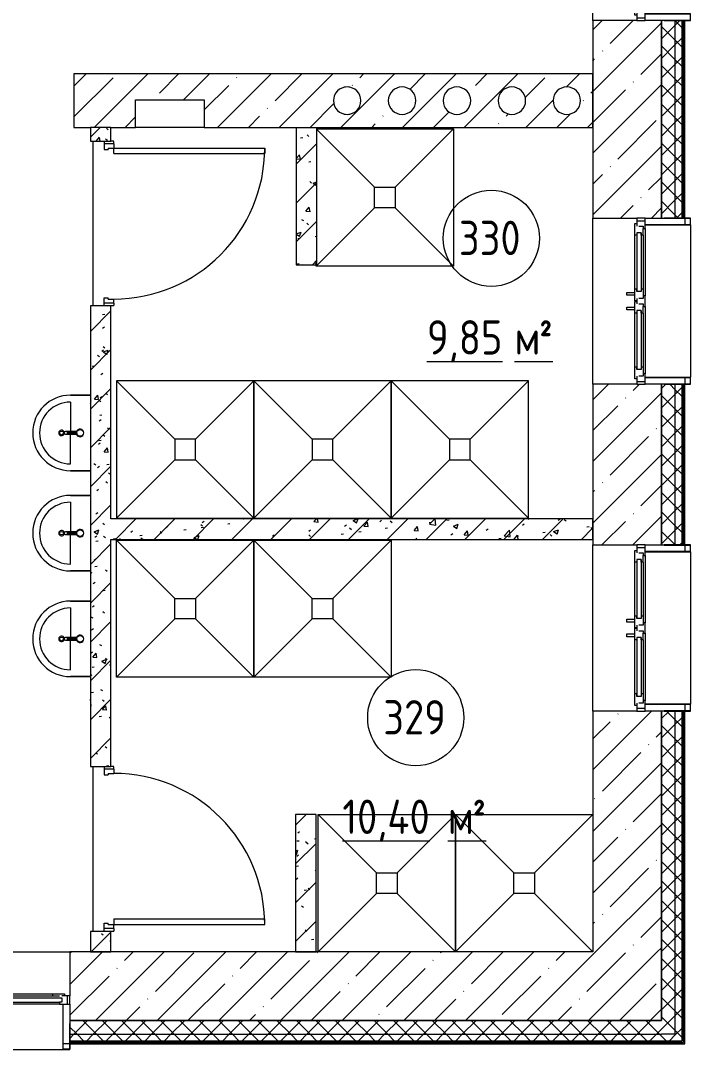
# Model space of a CAD drawing. Header units: millimetres. Extents: x -515342 to 330399, y -224905 to 507333.
# Drawn here: x -277798 to -272920, y 257760 to 265254 of the extents above; entities that cross this region are included whole.
import ezdxf

# ---------------------------------------------------------------- set-up
doc = ezdxf.new("R2010")
doc.units = ezdxf.units.MM
doc.linetypes.add('ASVP_Невидимые', pattern=[5, 3, -2])
doc.layers.get('0').update_dxf_attribs({"lineweight": 0})
for name, color, linetype, lineweight in [('_ Окна', 7, 'Continuous', 0), ('Витраж', 7, 'Continuous', 0), ('Двери', 7, 'Continuous', 0), ('Марки помещений', 7, 'Continuous', 0), ('Окна', 7, 'Continuous', 0), ('Перекрытие', 7, 'Continuous', 0), ('Сантехника', 7, 'Continuous', 0), ('Стены внутренние', 7, 'Continuous', 0), ('Стены наружные', 7, 'Continuous', 0), ('Стены несущие', 7, 'Continuous', 0), ('Стены отделка', 7, 'Continuous', 0), ('Стены перегородки', 7, 'Continuous', 0), ('Стены штриховка', 7, 'Continuous', 0)]:
    doc.layers.add(name, color=color, linetype=linetype, lineweight=lineweight)
doc.styles.add('GOST Common_1', font='', dxfattribs={"width": 0.9, "height": 250})
doc.styles.add('GOST Common_2', font='', dxfattribs={"width": 0.9, "height": 250})
doc.styles.get('GOST Common_1').set_extended_font_data('GOST Common')
doc.styles.get('GOST Common_2').set_extended_font_data('GOST Common')
pattern_1 = [(45, (0, 0), (-224.5064, 224.5064), []), (45, (224.5, 0), (-224.5064, 224.5064), [396.875, -79.375, 3.353, -76.022])]
pattern_2 = [(45, (0, 0), (-70.71068, 70.71068), []), (135, (0, 0), (-70.71068, -70.71068), [])]
pattern_3 = [(45, (-375064.64, 258270.41), (-141.42136, 141.42136), [])]
pattern_4 = [(50, (-375064.64, 258270.4), (364.3679, -31.8783), [38.1, -419.1]), (355, (-375064.64, 258270.4), (-70.4859, 382.1133), [30.48, -335.28]), (100.451, (-375034.27, 258267.76), (293.885, 350.2334), [32.38, -356.18]), (46.184, (-375064.64, 258372), (542.1585, -84.0858), [57.15, -628.65]), (96.636, (-375019.46, 258365), (474.805, 494.8554), [48.57, -534.27]), (351.184, (-375064.64, 258372), (474.8102, 494.85), [45.72, -502.92]), (21, (-375013.84, 258346.6), (303.2285, -204.5305), [38.1, -419.1]), (326, (-375013.84, 258346.6), (123.6039, 368.376), [30.48, -335.28]), (71.451, (-374988.57, 258329.57), (426.8341, 163.8427), [32.38, -356.18]), (37.5, (-375064.64, 258270.41), (6.17665, 169.11015), [16.764, -314.452, 16.764, -323.596, -336.55]), (37.5, (-375064.64, 258270.41), (6.17665, 169.11015), [-671.576, 16.764, -319.786]), (7.5, (-375064.64, 258270.41), (133.63888, 200.3615), [16.764, -177.292, 16.764, -306.832, -128.27]), (7.5, (-375064.64, 258270.41), (133.63888, 200.3615), [-517.652, 16.764, -111.506]), (327.5, (-375177.92, 258270.41), (271.18182, -11.45836), [16.764, -110.236, 16.764, -379.476, -525.78]), (327.5, (-375177.92, 258270.41), (271.18182, -11.45836), [-523.24, 16.764, -509.016]), (317.5, (-375228.72, 258270.41), (296.2585, 50.85285), [16.764, -148.336, 16.764, -246.38, -373.38]), (317.5, (-375228.72, 258270.41), (296.2585, 50.85285), [-428.244, 16.764, -356.616])]

# ---------------------------------------------------------------- blocks, each defined once
blk = doc.blocks.new('Окно_ПВХ_2Створки_1Фрамуга-верх - АР_Окно_ОП_1820_h_х11700_2ст1фр-в-9696407-О_АР_П_3__6_750_План 3 этажа')
at = {"layer": '_ Окна'}
for p, q in [((-529, 130), (-605, 130)), ((-605, 130), (-605, 70)), ((-585, 70), (-585, 130)), ((-547, 84), (-547, 116)), ((-547, 116), (-529, 116)), ((-529, 116), (-529, 130)), ((-480, 116), (-529, 116)), ((-498, 102), (-498, 70)), ((-480, 102), (-498, 102)), ((-498, 102), (-69, 102)), ((-480, 116), (-480, 102)), ((-87, 116), (-87, 102)), ((-87, 116), (-38, 116)), ((-87, 102), (-69, 102)), ((-69, 102), (-69, 70)), ((38, 130), (-38, 130)), ((-38, 130), (-38, 116)), ((-38, 116), (-20, 116)), ((-20, 116), (-20, 84)), ((20, 84), (20, 116)), ((20, 116), (38, 116)), ((38, 116), (38, 130)), ((87, 116), (38, 116)), ((69, 102), (69, 70)), ((87, 102), (69, 102)), ((69, 102), (498, 102)), ((87, 116), (87, 102)), ((480, 116), (480, 102)), ((480, 116), (529, 116)), ((480, 102), (498, 102)), ((498, 102), (498, 70)), ((529, 130), (529, 116)), ((605, 130), (529, 130)), ((529, 116), (547, 116)), ((547, 116), (547, 84)), ((585, 70), (585, 130)), ((605, 70), (605, 130)), ((-605, 70), (-547, 70)), ((-565, 56), (-565, 70)), ((-480, 56), (-565, 56)), ((-498, 70), (-480, 70)), ((-498, 70), (-69, 70)), ((-480, 70), (-480, 56)), ((-87, 70), (-87, 56)), ((-69, 70), (-87, 70)), ((-2, 56), (-87, 56)), ((-20, 70), (20, 70)), ((-2, 70), (-2, 56)), ((2, 56), (2, 70)), ((87, 56), (2, 56)), ((69, 70), (87, 70)), ((69, 70), (498, 70)), ((87, 70), (87, 56)), ((480, 70), (480, 56)), ((498, 70), (480, 70)), ((565, 56), (480, 56)), ((547, 70), (605, 70)), ((565, 70), (565, 56))]:
    blk.add_line(p, q, dxfattribs=at)
at = {"layer": 'Окна'}
for p, q in [((-529, 130), (-38, 130)), ((-480, 116), (-87, 116)), ((38, 130), (529, 130)), ((87, 116), (480, 116)), ((-87, 56), (-480, 56)), ((-63.5, -4), (-63.5, 56)), ((-43.5, 56), (-43.5, -4)), ((43.5, -4), (43.5, 56)), ((63.5, 56), (63.5, -4)), ((480, 56), (87, 56)), ((-43.5, -4), (-63.5, -4)), ((63.5, -4), (43.5, -4))]:
    blk.add_line(p, q, dxfattribs=at)
blk = doc.blocks.new('Окно_ПВХ_3Створки_1Фрамуга-верх - АР_Окно_ОП_1820_h_х1570_3ст2фр-в-9695280-О_АР_П_3__6_750_План 3 этажа')
at = {"layer": '_ Окна'}
for p, q in [((-729, 130), (-805, 130)), ((-805, 130), (-805, 70)), ((-785, 70), (-785, 130)), ((-747, 84), (-747, 116)), ((-747, 116), (-729, 116)), ((-305.9, 84), (-747, 84)), ((-729, 116), (-729, 130)), ((-323, 116), (-729, 116)), ((-247, 130), (-323, 130)), ((-323, 130), (-323, 116)), ((-323, 116), (-305, 116)), ((-305, 116), (-305, 84)), ((-265, 84), (-265, 116)), ((-265, 116), (-247, 116)), ((265, 84), (-265, 84)), ((-247, 116), (-247, 130)), ((247, 116), (-247, 116)), ((323, 130), (247, 130)), ((247, 130), (247, 116)), ((247, 116), (265, 116)), ((265, 116), (265, 84)), ((305, 84), (305, 116)), ((305, 116), (323, 116)), ((747, 84), (305, 84)), ((323, 116), (323, 130)), ((729, 116), (323, 116)), ((729, 130), (729, 116)), ((805, 130), (729, 130)), ((729, 116), (747, 116)), ((747, 116), (747, 84)), ((785, 70), (785, 130)), ((805, 70), (805, 130)), ((-805, 70), (-747, 70)), ((-765, 56), (-765, 70)), ((-680, 56), (-765, 56)), ((-680, 70), (-680, 56)), ((-372, 70), (-372, 56)), ((-287, 56), (-372, 56)), ((-305, 70), (-265, 70)), ((-287, 70), (-287, 56)), ((265, 70), (305, 70)), ((287, 56), (287, 70)), ((372, 56), (287, 56)), ((372, 70), (372, 56)), ((680, 70), (680, 56)), ((765, 56), (680, 56)), ((747, 70), (805, 70)), ((765, 70), (765, 56))]:
    blk.add_line(p, q, dxfattribs=at)
at = {"layer": 'Окна'}
for p, q in [((-729, 130), (-323, 130)), ((-247, 130), (247, 130)), ((323, 130), (729, 130)), ((-305.9, 70), (-729, 70)), ((-372, 56), (-680, 56)), ((-348.5, -4), (-348.5, 56)), ((-328.5, 56), (-328.5, -4)), ((265, 70), (-265, 70)), ((729, 70), (305, 70)), ((328.5, -4), (328.5, 56)), ((348.5, 56), (348.5, -4)), ((680, 56), (372, 56)), ((-328.5, -4), (-348.5, -4)), ((348.5, -4), (328.5, -4))]:
    blk.add_line(p, q, dxfattribs=at)
blk = doc.blocks.new('Окно_ПВХ_3Створки_1Фрамуга-верх - АР_Окно_ОП_1820_h_х1570_3ст2фр-в-V3-О_АР_П_3__6_750_План 3 этажа')
at = {"layer": '_ Окна'}
for p, q in [((-729, 130), (-805, 130)), ((-805, 130), (-805, 70)), ((-785, 70), (-785, 130)), ((-747, 84), (-747, 116)), ((-747, 116), (-729, 116)), ((-305, 84), (-747, 84)), ((-729, 116), (-729, 130)), ((-323, 116), (-729, 116)), ((-247, 130), (-323, 130)), ((-323, 130), (-323, 116)), ((-323, 116), (-305, 116)), ((-305, 116), (-305, 84)), ((-265, 84), (-265, 116)), ((-265, 116), (-247, 116)), ((265, 84), (-265, 84)), ((-247, 116), (-247, 130)), ((247, 116), (-247, 116)), ((323, 130), (247, 130)), ((247, 130), (247, 116)), ((247, 116), (265, 116)), ((265, 116), (265, 84)), ((305, 84), (305, 116)), ((305, 116), (323, 116)), ((747, 84), (305, 84)), ((323, 116), (323, 130)), ((729, 116), (323, 116)), ((729, 130), (729, 116)), ((805, 130), (729, 130)), ((729, 116), (747, 116)), ((747, 116), (747, 84)), ((785, 70), (785, 130)), ((805, 70), (805, 130)), ((-805, 70), (-747, 70)), ((-765, 56), (-765, 70)), ((-680, 56), (-765, 56)), ((-680, 70), (-680, 56)), ((-372, 70), (-372, 56)), ((-287, 56), (-372, 56)), ((-305, 70), (-265, 70)), ((-287, 70), (-287, 56)), ((265, 70), (305, 70)), ((287, 56), (287, 70)), ((372, 56), (287, 56)), ((372, 70), (372, 56)), ((680, 70), (680, 56)), ((765, 56), (680, 56)), ((747, 70), (805, 70)), ((765, 70), (765, 56))]:
    blk.add_line(p, q, dxfattribs=at)
at = {"layer": 'Окна'}
for p, q in [((-729, 130), (-323, 130)), ((-247, 130), (247, 130)), ((323, 130), (729, 130)), ((-305, 70), (-729, 70)), ((-372, 56), (-680, 56)), ((-348.5, -4), (-348.5, 56)), ((-328.5, 56), (-328.5, -4)), ((265, 70), (-265, 70)), ((729, 70), (305, 70)), ((328.5, -4), (328.5, 56)), ((348.5, 56), (348.5, -4)), ((680, 56), (372, 56)), ((-328.5, -4), (-348.5, -4)), ((348.5, -4), (328.5, -4))]:
    blk.add_line(p, q, dxfattribs=at)
blk = doc.blocks.new('Прямоугольный импост - АР_Откос_Металлический_50х330 Белый Левый-9898756-О_АР_П_3__6_750_План 3 этажа')
at = {"layer": 'Витраж'}
blk.add_line((30162.6, 2265), (31672.6, 2265), dxfattribs=at)
blk = doc.blocks.new('Прямоугольный импост - АР_Откос_Металлический_50х330 Белый Левый-V11-О_АР_П_3__6_750_План 3 этажа')
at = {"layer": 'Витраж', "lineweight": 18}
for p, q in [((-50, 290), (-50, -40)), ((-49, -39), (-49, 290)), ((0, 150), (-1, 150)), ((-1, 150), (-1, -39)), ((0, -40), (0, 150)), ((-50, -40), (0, -40)), ((-1, -39), (-49, -39))]:
    blk.add_line(p, q, dxfattribs=at)
blk = doc.blocks.new('Прямоугольный импост - АР_Откос_Металлический_50х330 Белый Левый-9898759-О_АР_П_3__6_750_План 3 этажа')
at = {"layer": 'Витраж'}
blk.add_line((-515, 4442.4), (-515, 5552.4), dxfattribs=at)
blk = doc.blocks.new('Прямоугольный импост - АР_Откос_Металлический_50х330 Белый Правый-V23-О_АР_П_3__6_750_План 3 этажа')
at = {"layer": 'Витраж', "lineweight": 18}
for p, q in [((-50, -290), (-50, 40)), ((-50, 40), (0, 40)), ((-1, 39), (-49, 39)), ((-49, 39), (-49, -290)), ((-1, -150), (-1, 39)), ((0, 40), (0, -150)), ((0, -150), (-1, -150))]:
    blk.add_line(p, q, dxfattribs=at)
blk = doc.blocks.new('Прямоугольный импост - АР_Откос_Металлический_50х330 Белый Левый-V24-О_АР_П_3__6_750_План 3 этажа')
at = {"layer": 'Витраж', "lineweight": 18}
for p, q in [((0, 40), (-50, 40)), ((-50, 40), (-50, -290)), ((-49, -290), (-49, 39)), ((-49, 39), (-1, 39)), ((-1, 39), (-1, -150)), ((0, -150), (0, 40)), ((-1, -150), (0, -150))]:
    blk.add_line(p, q, dxfattribs=at)
blk = doc.blocks.new('Прямоугольный импост - АР_Откос_Металлический_50х330 Коричневый Левый-9899776-О_АР_П_3__6_750_План 3 этажа')
at = {"layer": 'Витраж'}
blk.add_line((-515, 2004.9), (-515, 3114.9), dxfattribs=at)
blk = doc.blocks.new('Прямоугольный импост - АР_Откос_Металлический_50х330 Коричневый Правый-9899919-О_АР_П_3__6_750_План 3 этажа')
at = {"layer": 'Витраж', "lineweight": 18}
for p, q in [((-50, -290), (-50, 40)), ((-50, 40), (0, 40)), ((-1, 39), (-49, 39)), ((-49, 39), (-49, -290)), ((-1, -150), (-1, 39)), ((0, 40), (0, -150)), ((0, -150), (-1, -150))]:
    blk.add_line(p, q, dxfattribs=at)
blk = doc.blocks.new('Прямоугольный импост - АР_Откос_Металлический_50х330 Коричневый Левый-9899773-О_АР_П_3__6_750_План 3 этажа')
at = {"layer": 'Витраж', "lineweight": 18}
for p, q in [((0, 40), (-50, 40)), ((-50, 40), (-50, -290)), ((-49, -290), (-49, 39)), ((-49, 39), (-1, 39)), ((-1, 39), (-1, -150)), ((0, -150), (0, 40)), ((-1, -150), (0, -150))]:
    blk.add_line(p, q, dxfattribs=at)
blk = doc.blocks.new('СД_Люблино_Фасады_rvt-1-О_АР_П_3__6_750_План 3 этажа')
at = {"layer": 'Стены внутренние'}
h = blk.add_hatch(dxfattribs=at)
h.set_pattern_fill('FP_1', color=256, style=0, pattern_type=2)
h.set_pattern_definition(pattern_1)
h.paths.add_polyline_path([(101935, 200), (101935, 1954.4), (101435, 1954.4), (101435, 200)])
h.paths.add_polyline_path([(101769, 3164.4), (101935, 3164.4), (101935, 4334.9), (101435, 4334.9), (101435, 3164.4), (101755.9, 3164.4)])
h.paths.add_polyline_path([(101935, 5544.9), (101935, 6982.9), (101435, 6982.9), (101435, 5544.9), (101815, 5544.9)])
h.paths.add_polyline_path([(101755, 8592.9), (101935, 8592.9), (101935, 10030.8), (101435, 10030.8), (101435, 8592.9), (101724.8, 8592.9)])
h.paths.add_polyline_path([(101935, 11240.8), (101935, 12429.9), (101435, 12429.9), (101435, 11240.8), (101815, 11240.8)])
h.paths.add_polyline_path([(101755, 13639.9), (101935, 13639.9), (101935, 15405), (101435, 15405), (101435, 13639.9), (101724.8, 13639.9)])
h = blk.add_hatch(dxfattribs=at)
h.set_pattern_fill('FP_1', color=256, style=0, pattern_type=2)
h.set_pattern_definition(pattern_1)
h.paths.add_polyline_path([(101935, -300), (101935, 200), (97625.8, 200), (97625.8, -300), (99681.2, -300)])
h.paths.add_polyline_path([(95594, -300), (96015.8, -300), (96015.8, 200), (94822.5, 200), (94822.5, -300), (95083.1, -300)])
h.paths.add_polyline_path([(93212.5, -300), (93212.5, 200), (92023.2, 200), (92023.2, -300), (93039.5, -300)])
h.paths.add_polyline_path([(90413.2, -300), (90413.2, 200), (88050, 200), (88050, -300), (89974.1, -300)])
h.paths.add_polyline_path([(86397.8, -300), (86440, -300), (86440, 200), (85825, 200), (85825, -300)])
at = {"layer": 'Стены наружные'}
h = blk.add_hatch(dxfattribs=at)
h.set_pattern_fill('FP_5', color=256, style=0, pattern_type=2)
h.set_pattern_definition(pattern_2)
h.paths.add_polyline_path([(102035, -450), (102085, -450), (102085, 1954.4), (102035, 1954.4), (102035, -400)])
h.paths.add_polyline_path([(102035, 3164.4), (102085, 3164.4), (102085, 4334.9), (102035, 4334.9), (102035, 3376.9)])
h.paths.add_polyline_path([(102085, 5544.9), (102085, 6982.9), (102035, 6982.9), (102035, 5544.9)])
h.paths.add_polyline_path([(102035, 8592.9), (102085, 8592.9), (102085, 10030.8), (102035, 10030.8), (102035, 8752.3)])
h.paths.add_polyline_path([(102035, 11240.8), (102085, 11240.8), (102085, 12429.9), (102035, 12429.9), (102035, 11260.8)])
h.paths.add_polyline_path([(102035, 13639.9), (102085, 13639.9), (102085, 16005), (102035, 16005), (102035, 13769.3)])
h = blk.add_hatch(dxfattribs=at)
h.set_pattern_fill('FP_5', color=256, style=0, pattern_type=2)
h.set_pattern_definition(pattern_2)
h.paths.add_polyline_path([(101935, -400), (102035, -400), (102035, 1954.4), (101935, 1954.4), (101935, -300)])
h.paths.add_polyline_path([(101980.2, 3164.4), (102035, 3164.4), (102035, 4334.9), (101935, 4334.9), (101935, 3164.4)])
h.paths.add_polyline_path([(101935, 5544.9), (102035, 5544.9), (102035, 6982.9), (101935, 6982.9), (101935, 5885.4)])
h.paths.add_polyline_path([(102035, 8592.9), (102035, 10030.8), (101935, 10030.8), (101935, 8592.9), (101980.2, 8592.9)])
h.paths.add_polyline_path([(102035, 11240.8), (102035, 12429.9), (101935, 12429.9), (101935, 11240.8), (101980.2, 11240.8)])
h.paths.add_polyline_path([(102035, 13639.9), (102035, 15905), (101935, 15905), (101935, 13639.9), (101980.2, 13639.9)])
h = blk.add_hatch(dxfattribs=at)
h.set_pattern_fill('FP_5', color=256, style=0, pattern_type=2)
h.set_pattern_definition(pattern_2)
h.paths.add_polyline_path([(101935, -400), (101935, -300), (97625.8, -300), (97625.8, -400), (99681.2, -400)])
h.paths.add_polyline_path([(96015.8, -400), (96015.8, -300), (94822.5, -300), (94822.5, -400), (95594, -400)])
h.paths.add_polyline_path([(93039.5, -400), (93212.5, -400), (93212.5, -300), (92023.2, -300), (92023.2, -400), (92528.6, -400)])
h.paths.add_polyline_path([(90413.2, -400), (90413.2, -300), (88050, -300), (88050, -400), (89974.1, -400)])
h.paths.add_polyline_path([(86440, -400), (86440, -300), (85225, -300), (85225, -400), (86397.8, -400)])
h = blk.add_hatch(dxfattribs=at)
h.set_pattern_fill('FP_5', color=256, style=0, pattern_type=2)
h.set_pattern_definition(pattern_2)
h.paths.add_polyline_path([(102035, -450), (102035, -400), (97625.8, -400), (97625.8, -450), (101935, -450)])
h.paths.add_polyline_path([(96015.8, -450), (96015.8, -400), (94822.5, -400), (94822.5, -450), (95594, -450)])
h.paths.add_polyline_path([(93039.5, -450), (93212.5, -450), (93212.5, -400), (92023.2, -400), (92023.2, -450), (92528.6, -450)])
h.paths.add_polyline_path([(90413.2, -450), (90413.2, -400), (88050, -400), (88050, -450), (89974.1, -450)])
h.paths.add_polyline_path([(86440, -450), (86440, -400), (85175, -400), (85175, -450), (86397.8, -450)])
at = {"layer": 'Стены внутренние'}
for p, q in [((101435, 6982.9), (101435, 8592.9)), ((101435, 4334.9), (101435, 5544.9)), ((102105, 5544.1), (102105, 5495.8)), ((102105, 4384.1), (102105, 4335.7)), ((101435, 1954.4), (101435, 3164.4)), ((102105, 3163.6), (102105, 3115.3)), ((102105, 2003.5), (102105, 1955.2)), ((96015.8, 200), (97625.8, 200)), ((97625, -470), (97576.6, -470))]:
    blk.add_line(p, q, dxfattribs=at)
at = {"layer": 'Стены несущие'}
for p, q in [((101435, 6982.9), (101435, 5544.9)), ((101755, 6982.9), (101435, 6982.9)), ((101935, 6982.9), (101815, 6982.9)), ((101935, 5544.9), (101935, 6982.9)), ((101935, 6982.9), (101935, 5544.9)), ((101435, 5544.9), (101755, 5544.9)), ((101815, 5544.9), (101935, 5544.9)), ((101435, 4334.9), (101435, 3164.4)), ((101755, 4334.9), (101435, 4334.9)), ((101935, 4334.9), (101815, 4334.9)), ((101935, 3164.4), (101935, 4334.9)), ((101935, 4334.9), (101935, 3164.4)), ((101435, 3164.4), (101755, 3164.4)), ((101815, 3164.4), (101935, 3164.4)), ((101435, 1954.4), (101435, 200)), ((101755, 1954.4), (101435, 1954.4)), ((101935, 1954.4), (101815, 1954.4)), ((101935, 200), (101935, 1954.4)), ((101935, 1954.4), (101935, 200)), ((101435, 200), (97625.8, 200)), ((97625.8, 200), (97625.8, -120)), ((101935, -300), (101935, 200)), ((97625.8, -180), (97625.8, -300)), ((97625.8, -300), (101935, -300)), ((101935, -300), (97625.8, -300))]:
    blk.add_line(p, q, dxfattribs=at)
at = {"layer": 'Стены отделка', "lineweight": 9}
for p, q in [((102035, 6982.9), (101935, 6982.9)), ((102085, 6982.9), (102035, 6982.9)), ((102095, 6982.9), (102085, 6982.9)), ((102105, 6982.9), (102095, 6982.9)), ((102105, 5544.9), (102105, 6982.9)), ((101935, 5544.9), (102035, 5544.9)), ((102035, 5544.9), (102085, 5544.9)), ((102085, 5544.9), (102095, 5544.9)), ((102095, 5544.9), (102105, 5544.9)), ((102035, 4334.9), (101935, 4334.9)), ((102085, 4334.9), (102035, 4334.9)), ((102095, 4334.9), (102085, 4334.9)), ((102105, 4334.9), (102095, 4334.9)), ((102105, 3164.4), (102105, 4334.9)), ((101935, 3164.4), (102035, 3164.4)), ((102035, 3164.4), (102085, 3164.4)), ((102085, 3164.4), (102095, 3164.4)), ((102095, 3164.4), (102105, 3164.4)), ((102035, 1954.4), (101935, 1954.4)), ((102085, 1954.4), (102035, 1954.4)), ((102095, 1954.4), (102085, 1954.4)), ((102105, 1954.4), (102095, 1954.4)), ((102105, -450), (102105, 1954.4)), ((101935, 200), (101935, -300)), ((97625.8, -300), (97625.8, -400)), ((97625.8, -400), (97625.8, -450)), ((97625.8, -450), (97625.8, -460)), ((97625.8, -460), (97625.8, -470)), ((97625.8, -470), (102105, -470)), ((101935, -450), (102035, -450)), ((102085, -450), (101935, -450)), ((102035, -450), (102085, -450)), ((102105, -460), (102105, -450)), ((102105, -470), (102105, -460))]:
    blk.add_line(p, q, dxfattribs=at)
at = {"layer": 'Стены штриховка'}
for p, q in [((102035, 5544.9), (102035, 6982.9)), ((102085, 5544.9), (102085, 6982.9)), ((102085, 6982.9), (102085, 5544.9)), ((102095, 5544.9), (102095, 6982.9)), ((102035, 3164.4), (102035, 4334.9)), ((102085, 3164.4), (102085, 4334.9)), ((102085, 4334.9), (102085, 3164.4)), ((102095, 3164.4), (102095, 4334.9)), ((102035, -400), (102035, 1954.4)), ((102085, -450), (102085, 1954.4)), ((102085, 1954.4), (102085, -450)), ((102095, -450), (102095, 1954.4)), ((97625.8, -400), (101935, -400)), ((102035, -400), (101935, -400)), ((97625.8, -450), (101935, -450)), ((101935, -450), (97625.8, -450)), ((97625.8, -460), (102095, -460)), ((101935, -450), (102035, -450)), ((102095, -450), (102095, -460))]:
    blk.add_line(p, q, dxfattribs=at)
at = {"layer": 'Витраж', "lineweight": 9}
for name, p, rotation in [('Прямоугольный импост - АР_Откос_Металлический_50х330 Белый Левый-V24-О_АР_П_3__6_750_План 3 этажа', (102105, 6982.9), 270.0000000000001), ('Прямоугольный импост - АР_Откос_Металлический_50х330 Белый Левый-9898759-О_АР_П_3__6_750_План 3 этажа', (101630, 9937.4), 180), ('Прямоугольный импост - АР_Откос_Металлический_50х330 Белый Левый-V24-О_АР_П_3__6_750_План 3 этажа', (102105, 4334.9), 270.0000000000001), ('Прямоугольный импост - АР_Откос_Металлический_50х330 Коричневый Левый-9899776-О_АР_П_3__6_750_План 3 этажа', (101630, 5119.3), 180), ('Прямоугольный импост - АР_Откос_Металлический_50х330 Коричневый Левый-9899773-О_АР_П_3__6_750_План 3 этажа', (102105, 1954.4), 270.0000000000001)]:
    blk.add_blockref(name, p, dxfattribs=dict(at, rotation=rotation))
at = {"layer": 'Витраж', "lineweight": 9, "extrusion": (0, 0, -1), "rotation": 89.9999999999999}
for name, p in [('Прямоугольный импост - АР_Откос_Металлический_50х330 Белый Правый-V23-О_АР_П_3__6_750_План 3 этажа', (-102105, 5544.9)), ('Прямоугольный импост - АР_Откос_Металлический_50х330 Коричневый Правый-9899919-О_АР_П_3__6_750_План 3 этажа', (-102105, 3164.4))]:
    blk.add_blockref(name, p, dxfattribs=at)
at = {"layer": 'Витраж', "lineweight": 9}
for name, p in [('Прямоугольный импост - АР_Откос_Металлический_50х330 Белый Левый-V11-О_АР_П_3__6_750_План 3 этажа', (97625.8, -470)), ('Прямоугольный импост - АР_Откос_Металлический_50х330 Белый Левый-9898756-О_АР_П_3__6_750_План 3 этажа', (65903.2, -2775))]:
    blk.add_blockref(name, p, dxfattribs=at)
at = {"layer": 'Окна', "lineweight": 9}
for name, p, rotation in [('Окно_ПВХ_3Створки_1Фрамуга-верх - АР_Окно_ОП_1820_h_х1570_3ст2фр-в-V3-О_АР_П_3__6_750_План 3 этажа', (101685, 7787.9), 269.9999999999997), ('Окно_ПВХ_2Створки_1Фрамуга-верх - АР_Окно_ОП_1820_h_х11700_2ст1фр-в-9696407-О_АР_П_3__6_750_План 3 этажа', (101685, 4939.9), 269.9999999999997), ('Окно_ПВХ_2Створки_1Фрамуга-верх - АР_Окно_ОП_1820_h_х11700_2ст1фр-в-9696407-О_АР_П_3__6_750_План 3 этажа', (101685, 2559.4), 269.9999999999997), ('Окно_ПВХ_3Створки_1Фрамуга-верх - АР_Окно_ОП_1820_h_х1570_3ст2фр-в-9695280-О_АР_П_3__6_750_План 3 этажа', (96820.8, -50), 180)]:
    blk.add_blockref(name, p, dxfattribs=dict(at, rotation=rotation))
blk = doc.blocks.new('Трап - АР_Сантехнические приборы_Трап_1000х1000-9129556-О_АР_П_3__6_750_План 3 этажа')
at = {"layer": 'Сантехника'}
for p, q in [((-500, 500), (500, 500)), ((-75, 75), (-500, 500)), ((75, 75), (500, 500)), ((500, 500), (500, -500)), ((-75, 75), (75, 75)), ((-75, -75), (-75, 75)), ((75, 75), (75, -75)), ((-75, -75), (-500, -500)), ((75, -75), (-75, -75)), ((75, -75), (500, -500))]:
    blk.add_line(p, q, dxfattribs=at)
blk = doc.blocks.new('Дверь_Деревянная_1 полотно - АР_Дверь_Санузел_1100х2000h_полотно__Г_Л-10276767-О_АР_П_3__6_750_План 3 этажа')
at = {"layer": 'Двери', "linetype": 'ASVP_Невидимые', "lineweight": 18}
for p, q in [((-600, -25), (-580, -25)), ((600, -25), (580, -25)), ((-600, -95), (-600, -75)), ((-580, -95), (-600, -95)), ((580, -95), (600, -95)), ((600, -95), (600, -75))]:
    blk.add_line(p, q, dxfattribs=at)
at = {"layer": 'Двери', "lineweight": 18}
for p, q in [((-580, -25), (-540, -25)), ((-580, -95), (-580, -25)), ((-550, -55), (-550, -95)), ((-550, -55), (-540, -55)), ((-540, -25), (-540, -55)), ((540, -25), (540, -55)), ((580, -25), (540, -25)), ((550, -55), (540, -55)), ((550, -55), (550, -95)), ((580, -95), (580, -25)), ((-580, -95), (-550, -95)), ((510, -95), (550, -95)), ((510, -95), (510, -1195)), ((580, -95), (550, -95)), ((550, -95), (550, -1195)), ((550, -1195), (510, -1195))]:
    blk.add_line(p, q, dxfattribs=at)
blk.add_arc((550, -95), 1100, 180, 270, dxfattribs=at)
blk = doc.blocks.new('Трап - АР_Сантехнические приборы_Трап_1000х1000-V32-О_АР_П_3__6_750_План 3 этажа')
at = {"layer": 'Сантехника'}
for p, q in [((-500, 500), (500, 500)), ((-75, 75), (-500, 500)), ((75, 75), (500, 500)), ((500, 500), (500, -500)), ((-75, 75), (75, 75)), ((-75, -75), (-75, 75)), ((75, 75), (75, -75)), ((-75, -75), (-500, -500)), ((75, -75), (-75, -75)), ((75, -75), (500, -500)), ((500, -500), (-500, -500))]:
    blk.add_line(p, q, dxfattribs=at)
blk = doc.blocks.new('Дверь_Деревянная_1 полотно - АР_Дверь_Санузел_1100х2000h_полотно__Г_Пр-10276788-О_АР_П_3__6_750_План 3 этажа')
at = {"layer": 'Двери', "linetype": 'ASVP_Невидимые', "lineweight": 18}
for p, q in [((-600, -25), (-580, -25)), ((600, -25), (580, -25)), ((-600, -95), (-600, -75)), ((-580, -95), (-600, -95)), ((580, -95), (600, -95)), ((600, -95), (600, -75))]:
    blk.add_line(p, q, dxfattribs=at)
at = {"layer": 'Двери', "lineweight": 18}
for p, q in [((-580, -25), (-540, -25)), ((-580, -95), (-580, -25)), ((-550, -55), (-550, -95)), ((-550, -55), (-540, -55)), ((-540, -25), (-540, -55)), ((540, -25), (540, -55)), ((580, -25), (540, -25)), ((550, -55), (540, -55)), ((550, -55), (550, -95)), ((580, -95), (580, -25)), ((-580, -95), (-550, -95)), ((-550, -95), (-550, -1195)), ((-510, -95), (-550, -95)), ((-510, -95), (-510, -1195)), ((580, -95), (550, -95)), ((-550, -1195), (-510, -1195))]:
    blk.add_line(p, q, dxfattribs=at)
blk.add_arc((-550, -95), 1100, 270, 360, dxfattribs=at)
blk = doc.blocks.new('2D_Раковина - АР_Сантехнические приборы_Раковина 550х420-9145734-О_АР_П_3__6_750_План 3 этажа')
at = {"layer": 'Сантехника'}
for p, q in [((-384.1, -220), (-384.1, -75)), ((-384.1, -75), (-384.1, -220)), ((165.9, -75), (165.9, -220)), ((165.9, -220), (165.9, -75)), ((-334.1, -220), (-119.1, -220)), ((-119.1, -175.6), (-119.1, -256.9)), ((-115.1, -241), (-115.1, -174.6)), ((-103.1, -174.6), (-103.1, -241)), ((-99.1, -256.9), (-99.1, -175.6)), ((115.9, -220), (-99.1, -220)), ((-103.1, -241), (-115.1, -241))]:
    blk.add_line(p, q, dxfattribs=at)
for centre, radius in [((-109.1, -150), 24.5), ((-109.1, -285), 13.3)]:
    blk.add_circle(centre, radius, dxfattribs=at)
for centre, radius, start, end in [((-109.1, -150), 27.5, 282.60226, 257.39574), ((-109.1, -220), 275, 180, 0), ((-109.1, -220), 275, 180, 0), ((-109.1, -220), 225, 180, 360), ((-109.1, -150), 25.3, 256.2911, 283.70672), ((-109.1, -285), 20, 104.14377, 75.85623), ((-109.1, -256.9), 10, 180, 360)]:
    blk.add_arc(centre, radius, start, end, dxfattribs=at)
blk = doc.blocks.new('Трап - АР_Сантехнические приборы_Трап_1000х1000-V33-О_АР_П_3__6_750_План 3 этажа')
at = {"layer": 'Сантехника'}
for p, q in [((-500, -500), (-500, 500)), ((-500, 500), (500, 500)), ((-75, 75), (-500, 500)), ((75, 75), (500, 500)), ((500, 500), (500, -500)), ((-75, 75), (75, 75)), ((-75, -75), (-75, 75)), ((75, 75), (75, -75)), ((-75, -75), (-500, -500)), ((75, -75), (-75, -75)), ((75, -75), (500, -500)), ((500, -500), (-500, -500))]:
    blk.add_line(p, q, dxfattribs=at)
blk = doc.blocks.new('Трап - АР_Сантехнические приборы_Трап_1000х1000-V34-О_АР_П_3__6_750_План 3 этажа')
at = {"layer": 'Сантехника'}
for p, q in [((-500, -500), (-500, 500)), ((-500, 500), (-490, 500)), ((-75, 75), (-500, 500)), ((75, 75), (495, 495)), ((500, 495), (500, -500)), ((-75, 75), (75, 75)), ((-75, -75), (-75, 75)), ((75, 75), (75, -75)), ((-75, -75), (-500, -500)), ((75, -75), (-75, -75)), ((75, -75), (500, -500)), ((500, -500), (-500, -500))]:
    blk.add_line(p, q, dxfattribs=at)
blk = doc.blocks.new('Трап - АР_Сантехнические приборы_Трап_1000х1000-V27-О_АР_П_3__6_750_План 3 этажа')
at = {"layer": 'Сантехника'}
for p, q in [((500, 500), (-500, 500)), ((-500, 500), (-500, -500)), ((-75, 75), (-500, 500)), ((75, 75), (500, 500)), ((500, -500), (500, 500)), ((75, 75), (-75, 75)), ((-75, 75), (-75, -75)), ((75, -75), (75, 75)), ((-75, -75), (-500, -500)), ((-75, -75), (75, -75)), ((75, -75), (500, -500)), ((-500, -500), (500, -500))]:
    blk.add_line(p, q, dxfattribs=at)
blk = doc.blocks.new('ASVP_Марка_Помещение_ДваЗначения - Номер Площадь-685795-О_АР_П_3__6_750_План 3 этажа')
at = {"layer": 'Марки помещений'}
blk.add_circle((0, 0), 3.5, dxfattribs=at)

msp = doc.modelspace()

# ---------------------------------------------------------------- hatches: boundary and pattern name
at = {"layer": 'Стены внутренние'}
h = msp.add_hatch(dxfattribs=at)
h.set_pattern_fill('FP_1', color=256, style=0, pattern_type=2)
h.set_pattern_definition([(45, (-375064.64, 258270.4), (-224.5064, 224.5064), []), (45, (-374840.13, 258270.4), (-224.5064, 224.5064), [396.875, -79.375, 3.353, -76.022])])
h.paths.add_polyline_path([(-273850.7702, 264475.4137), (-273629.6354, 264475.4137), (-273629.6354, 264865.4137), (-277409.6354, 264865.4137), (-277409.6354, 264475.4137), (-276959.6354, 264475.4137), (-276959.6354, 264675.4137), (-276459.6354, 264675.4137), (-276459.6354, 264475.4137), (-274361.6686, 264475.4137)])
h.paths.add_polyline_path([(-273802.2706, 264571.933), (-273837.0002, 264571.933), (-273869.6354, 264583.8112), (-273896.2398, 264606.135), (-273913.6046, 264636.2117), (-273919.6354, 264670.4137), (-273913.6046, 264704.6158), (-273896.2398, 264734.6925), (-273869.6354, 264757.0163), (-273837.0002, 264768.8945), (-273802.2706, 264768.8945), (-273769.6354, 264757.0163), (-273743.0309, 264734.6925), (-273725.6661, 264704.6158), (-273719.6354, 264670.4137), (-273725.6661, 264636.2117), (-273743.0309, 264606.135), (-273769.6354, 264583.8112)])
h.paths.add_polyline_path([(-275402.2706, 264571.933), (-275437.0002, 264571.933), (-275469.6354, 264583.8112), (-275496.2398, 264606.135), (-275513.6046, 264636.2117), (-275519.6354, 264670.4137), (-275513.6046, 264704.6158), (-275496.2398, 264734.6925), (-275469.6354, 264757.0163), (-275437.0002, 264768.8945), (-275402.2706, 264768.8945), (-275369.6354, 264757.0163), (-275343.0309, 264734.6925), (-275325.6661, 264704.6158), (-275319.6354, 264670.4137), (-275325.6661, 264636.2117), (-275343.0309, 264606.135), (-275369.6354, 264583.8112), (-275383.4655, 264578.7775)])
h.paths.add_polyline_path([(-275037.0002, 264571.933), (-275069.6354, 264583.8112), (-275096.2398, 264606.135), (-275113.6046, 264636.2117), (-275119.6354, 264670.4137), (-275113.6046, 264704.6158), (-275096.2398, 264734.6925), (-275069.6354, 264757.0163), (-275037.0002, 264768.8945), (-275002.2706, 264768.8945), (-274969.6354, 264757.0163), (-274943.0309, 264734.6925), (-274925.6661, 264704.6158), (-274919.6354, 264670.4137), (-274925.6661, 264636.2117), (-274943.0309, 264606.135), (-274969.6354, 264583.8112), (-275002.2706, 264571.933)])
h.paths.add_polyline_path([(-274237.0002, 264571.933), (-274269.6354, 264583.8112), (-274296.2398, 264606.135), (-274313.6046, 264636.2117), (-274319.6354, 264670.4137), (-274313.6046, 264704.6158), (-274296.2398, 264734.6925), (-274269.6354, 264757.0163), (-274237.0002, 264768.8945), (-274202.2706, 264768.8945), (-274169.6354, 264757.0163), (-274143.0309, 264734.6925), (-274125.6661, 264704.6158), (-274119.6354, 264670.4137), (-274125.6661, 264636.2117), (-274143.0309, 264606.135), (-274169.6354, 264583.8112), (-274202.2706, 264571.933)])
h.paths.add_polyline_path([(-274617.1178, 264571.933), (-274637.0002, 264571.933), (-274669.6354, 264583.8112), (-274696.2398, 264606.135), (-274713.6046, 264636.2117), (-274719.6354, 264670.4137), (-274713.6046, 264704.6158), (-274696.2398, 264734.6925), (-274669.6354, 264757.0163), (-274637.0002, 264768.8945), (-274602.2706, 264768.8945), (-274569.6354, 264757.0163), (-274543.0309, 264734.6925), (-274525.6661, 264704.6158), (-274519.6354, 264670.4137), (-274525.6661, 264636.2117), (-274543.0309, 264606.135), (-274569.6354, 264583.8112), (-274602.2706, 264571.933)])
h = msp.add_hatch(dxfattribs=at)
h.set_pattern_fill('FP_2', color=256, style=0, pattern_type=2)
h.set_pattern_definition(pattern_3)
h.paths.add_polyline_path([(-277289.6354, 258470.4137), (-277139.6354, 258470.4137), (-277139.6354, 258620.4137), (-277289.6354, 258620.4137)])
h.paths.add_polyline_path([(-277289.6354, 259820.4137), (-277139.6354, 259820.4137), (-277139.6354, 263175.4137), (-277289.6354, 263175.4137), (-277289.6354, 259855.4827)])
h.paths.add_polyline_path([(-277139.6354, 264375.4137), (-277139.6354, 264475.4137), (-277289.6354, 264475.4137), (-277289.6354, 264375.4137)])
h = msp.add_hatch(dxfattribs=at)
h.set_pattern_fill('FP_3', color=256, style=0, pattern_type=2)
h.set_pattern_definition(pattern_4)
h.paths.add_polyline_path([(-277289.6354, 258470.4137), (-277139.6354, 258470.4137), (-277139.6354, 258620.4137), (-277289.6354, 258620.4137)])
h.paths.add_polyline_path([(-277289.6354, 259820.4137), (-277139.6354, 259820.4137), (-277139.6354, 263175.4137), (-277289.6354, 263175.4137), (-277289.6354, 259855.4827)])
h.paths.add_polyline_path([(-277139.6354, 264375.4137), (-277139.6354, 264475.4137), (-277289.6354, 264475.4137), (-277289.6354, 264375.4137)])
h = msp.add_hatch(dxfattribs=at)
h.set_pattern_fill('FP_2', color=256, style=0, pattern_type=2)
h.set_pattern_definition(pattern_3)
h.paths.add_polyline_path([(-275639.6354, 263475.4137), (-275639.6354, 264475.4137), (-275789.6354, 264475.4137), (-275789.6354, 263475.4137)])
h = msp.add_hatch(dxfattribs=at)
h.set_pattern_fill('FP_3', color=256, style=0, pattern_type=2)
h.set_pattern_definition(pattern_4)
h.paths.add_polyline_path([(-275639.6354, 263475.4137), (-275639.6354, 264475.4137), (-275789.6354, 264475.4137), (-275789.6354, 263475.4137)])
h = msp.add_hatch(dxfattribs=at)
h.set_pattern_fill('FP_2', color=256, style=0, pattern_type=2)
h.set_pattern_definition(pattern_3)
h.paths.add_polyline_path([(-277139.6354, 261475.4137), (-273629.6354, 261475.4137), (-273629.6354, 261625.4137), (-277139.6354, 261625.4137)])
h = msp.add_hatch(dxfattribs=at)
h.set_pattern_fill('FP_3', color=256, style=0, pattern_type=2)
h.set_pattern_definition(pattern_4)
h.paths.add_polyline_path([(-277139.6354, 261475.4137), (-273629.6354, 261475.4137), (-273629.6354, 261625.4137), (-277139.6354, 261625.4137)])
h = msp.add_hatch(dxfattribs=at)
h.set_pattern_fill('FP_2', color=256, style=0, pattern_type=2)
h.set_pattern_definition(pattern_3)
h.paths.add_polyline_path([(-275644.6354, 258470.4137), (-275644.6354, 259470.4137), (-275794.6354, 259470.4137), (-275794.6354, 258470.4137)])
h = msp.add_hatch(dxfattribs=at)
h.set_pattern_fill('FP_3', color=256, style=0, pattern_type=2)
h.set_pattern_definition(pattern_4)
h.paths.add_polyline_path([(-275644.6354, 258470.4137), (-275644.6354, 259470.4137), (-275794.6354, 259470.4137), (-275794.6354, 258470.4137)])

# ---------------------------------------------------------------- linework, layer by layer
at = {"layer": 'Перекрытие'}
for p, q in [((-277269.6354, 263175.4137), (-277269.6354, 264375.4137)), ((-277269.6354, 258620.4137), (-277269.6354, 259820.4137))]:
    msp.add_line(p, q, dxfattribs=at)
at = {"layer": 'Стены внутренние'}
msp.add_line((-276459.6354, 264475.4137), (-276959.6354, 264475.4137), dxfattribs=at)
for start, end in [(138.02297162, 143.31212822), (96.68787178, 101.97702838), (78.02297162, 83.31212822), (36.68787178, 41.97702838), (156.68787178, 161.97702838), (18.02297162, 23.31212822), (198.02297162, 203.31212822), (216.68787178, 221.97702838), (318.02297162, 323.31212822), (336.68787178, 341.97702838), (258.02297162, 263.31212822), (276.68787178, 281.97702838)]:
    msp.add_arc((-275419.6354, 264670.4137), 100, start, end, dxfattribs=at)
at = {"layer": 'Стены несущие'}
for p, q in [((-273629.6354, 264865.4137), (-277409.6354, 264865.4137)), ((-277409.6354, 264865.4137), (-277409.6354, 264475.4137)), ((-273629.6354, 264475.4137), (-273629.6354, 264865.4137)), ((-276959.6354, 264475.4137), (-276959.6354, 264675.4137)), ((-276959.6354, 264675.4137), (-276459.6354, 264675.4137)), ((-276459.6354, 264675.4137), (-276459.6354, 264475.4137)), ((-277409.6354, 264475.4137), (-277289.6354, 264475.4137)), ((-277139.6354, 264475.4137), (-276959.6354, 264475.4137)), ((-276459.6354, 264475.4137), (-273629.6354, 264475.4137))]:
    msp.add_line(p, q, dxfattribs=at)
for centre, start, end in [((-275419.6354, 264670.4137), 0, 180), ((-275019.6354, 264670.4137), 0, 180), ((-274619.6354, 264670.4137), 0, 180), ((-274219.6354, 264670.4137), 0, 180), ((-273819.6354, 264670.4137), 0, 180), ((-275419.6354, 264670.4137), 180, 0), ((-275019.6354, 264670.4137), 180, 0), ((-274619.6354, 264670.4137), 180, 0), ((-274219.6354, 264670.4137), 180, 0), ((-273819.6354, 264670.4137), 180, 0)]:
    msp.add_arc(centre, 100, start, end, dxfattribs=at)
at = {"layer": 'Стены перегородки'}
for p, q in [((-277289.6354, 264475.4137), (-277289.6354, 264375.4137)), ((-277139.6354, 264375.4137), (-277139.6354, 264475.4137)), ((-275789.6354, 264475.4137), (-275789.6354, 263475.4137)), ((-275639.6354, 263475.4137), (-275639.6354, 264475.4137)), ((-277289.6354, 264375.4137), (-277139.6354, 264375.4137)), ((-275789.6354, 263475.4137), (-275639.6354, 263475.4137)), ((-277289.6354, 263175.4137), (-277289.6354, 259820.4137)), ((-277139.6354, 263175.4137), (-277289.6354, 263175.4137)), ((-277139.6354, 261625.4137), (-277139.6354, 263175.4137)), ((-273629.6354, 261625.4137), (-277139.6354, 261625.4137)), ((-273629.6354, 261475.4137), (-273629.6354, 261625.4137)), ((-277139.6354, 259820.4137), (-277139.6354, 261475.4137)), ((-277139.6354, 261475.4137), (-273629.6354, 261475.4137)), ((-277289.6354, 259820.4137), (-277139.6354, 259820.4137)), ((-275794.6354, 259470.4137), (-275794.6354, 258470.4137)), ((-275644.6354, 259470.4137), (-275794.6354, 259470.4137)), ((-275644.6354, 258470.4137), (-275644.6354, 259470.4137)), ((-277289.6354, 258620.4137), (-277289.6354, 258470.4137)), ((-277139.6354, 258620.4137), (-277289.6354, 258620.4137)), ((-277139.6354, 258470.4137), (-277139.6354, 258620.4137)), ((-277289.6354, 258470.4137), (-277139.6354, 258470.4137)), ((-275794.6354, 258470.4137), (-275644.6354, 258470.4137))]:
    msp.add_line(p, q, dxfattribs=at)
at = {"layer": 'Стены штриховка'}
msp.add_line((-277139.6354, 264475.4137), (-277289.6354, 264475.4137), dxfattribs=at)

# ---------------------------------------------------------------- block references
msp.add_blockref('СД_Люблино_Фасады_rvt-1-О_АР_П_3__6_750_План 3 этажа', (-375064.6354, 258270.4137))
at = {"layer": 'Двери', "rotation": 90}
for name, p in [('Дверь_Деревянная_1 полотно - АР_Дверь_Санузел_1100х2000h_полотно__Г_Л-10276767-О_АР_П_3__6_750_План 3 этажа', (-277214.6354, 263775.4137)), ('Дверь_Деревянная_1 полотно - АР_Дверь_Санузел_1100х2000h_полотно__Г_Пр-10276788-О_АР_П_3__6_750_План 3 этажа', (-277214.6354, 259220.4137))]:
    msp.add_blockref(name, p, dxfattribs=at)
at = {"layer": 'Марки помещений', "xscale": 99.99999999999993, "yscale": 99.99999999999993, "zscale": 99.99999999999993}
for p in [(-274369.3254, 263668.0575), (-274919.922, 260176.6282)]:
    msp.add_blockref('ASVP_Марка_Помещение_ДваЗначения - Номер Площадь-685795-О_АР_П_3__6_750_План 3 этажа', p, dxfattribs=at)
at = {"layer": 'Сантехника'}
for name, p, rotation in [('Трап - АР_Сантехнические приборы_Трап_1000х1000-V34-О_АР_П_3__6_750_План 3 этажа', (-275144.6354, 263965.4137), 89.99999999999993), ('Трап - АР_Сантехнические приборы_Трап_1000х1000-V27-О_АР_П_3__6_750_План 3 этажа', (-276599.6354, 262130.2939), 270.0000000000005), ('Трап - АР_Сантехнические приборы_Трап_1000х1000-V27-О_АР_П_3__6_750_План 3 этажа', (-275599.6354, 262130.2939), 270.0000000000005), ('Трап - АР_Сантехнические приборы_Трап_1000х1000-V27-О_АР_П_3__6_750_План 3 этажа', (-274599.6354, 262130.2939), 270.0000000000005), ('2D_Раковина - АР_Сантехнические приборы_Раковина 550х420-9145734-О_АР_П_3__6_750_План 3 этажа', (-277214.6354, 262141.2792), 270), ('2D_Раковина - АР_Сантехнические приборы_Раковина 550х420-9145734-О_АР_П_3__6_750_План 3 этажа', (-277214.6354, 261411.3092), 270), ('Трап - АР_Сантехнические приборы_Трап_1000х1000-V33-О_АР_П_3__6_750_План 3 этажа', (-276599.6354, 260970.4137), 89.99999999999993), ('Трап - АР_Сантехнические приборы_Трап_1000х1000-V33-О_АР_П_3__6_750_План 3 этажа', (-275599.6354, 260970.4137), 89.99999999999993), ('2D_Раковина - АР_Сантехнические приборы_Раковина 550х420-9145734-О_АР_П_3__6_750_План 3 этажа', (-277214.6354, 260641.2792), 270), ('Трап - АР_Сантехнические приборы_Трап_1000х1000-V32-О_АР_П_3__6_750_План 3 этажа', (-275129.6354, 258970.4137), 89.99999999999993), ('Трап - АР_Сантехнические приборы_Трап_1000х1000-9129556-О_АР_П_3__6_750_План 3 этажа', (-274129.6354, 258970.4137), 89.99999999999993)]:
    msp.add_blockref(name, p, dxfattribs=dict(at, rotation=rotation))

# ---------------------------------------------------------------- texts
at = {"layer": 'Марки помещений', "char_height": 250, "attachment_point": 1}
for s, insert, width, style in [('330', (-274605.5827, 263795.7826), 584.430187, 'GOST Common_1'), ('\\L9,85 ', (-274838.2189, 263071.2521), 772.025062, 'GOST Common_1'), ('\\L\\fGOST Common|b0|i0|c238|p34|;\\W.9;\\L²', (-274022.6407, 263071.2521), 165.949312, 'GOST Common_2'), ('\\L\\fGOST Common|b0|i0|c204|p34|;\\W.9;\\Lм', (-274201.2345, 263071.2521), 216.455625, 'GOST Common_1'), ('329', (-275156.1793, 260304.3533), 584.430187, 'GOST Common_1'), ('\\L10,40 ', (-275454.5155, 259579.8228), 930.759187, 'GOST Common_1'), ('\\L\\fGOST Common|b0|i0|c238|p34|;\\W.9;\\L²', (-274507.9686, 259579.8228), 165.949312, 'GOST Common_2'), ('\\L\\fGOST Common|b0|i0|c204|p34|;\\W.9;\\Lм', (-274686.5624, 259579.8228), 216.455625, 'GOST Common_1')]:
    msp.add_mtext(s, dxfattribs=dict(at, insert=insert, width=width, style=style))

doc.saveas('drawing.dxf')
